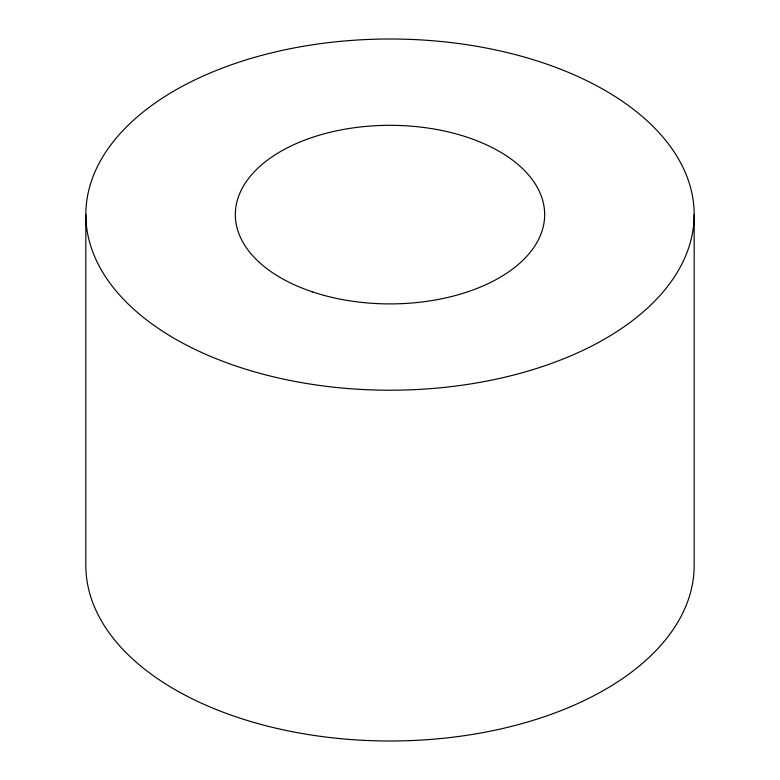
<?xml version="1.0" encoding="UTF-8"?>
<svg xmlns="http://www.w3.org/2000/svg" width="780" height="780" viewBox="0 0 780 780"><rect width="100%" height="100%" fill="white"/><g stroke="black" fill="none" stroke-linecap="round" stroke-linejoin="round"><path stroke-width="1.17" d="M694.171 214.607A304.171 175.607 0 0 1 237.919 366.688A304.171 175.607 0 0 1 237.919 62.527A304.171 175.607 0 0 1 694.171 214.607L694.171 565.393A304.171 175.607 0 0 1 390 741A304.171 175.607 0 0 1 85.829 565.393L85.829 214.607M312.673 291.944A154.664 89.29 0 0 0 544.664 214.607A154.664 89.29 0 0 0 312.673 137.28A154.664 89.29 0 0 0 312.673 291.944"/></g></svg>
